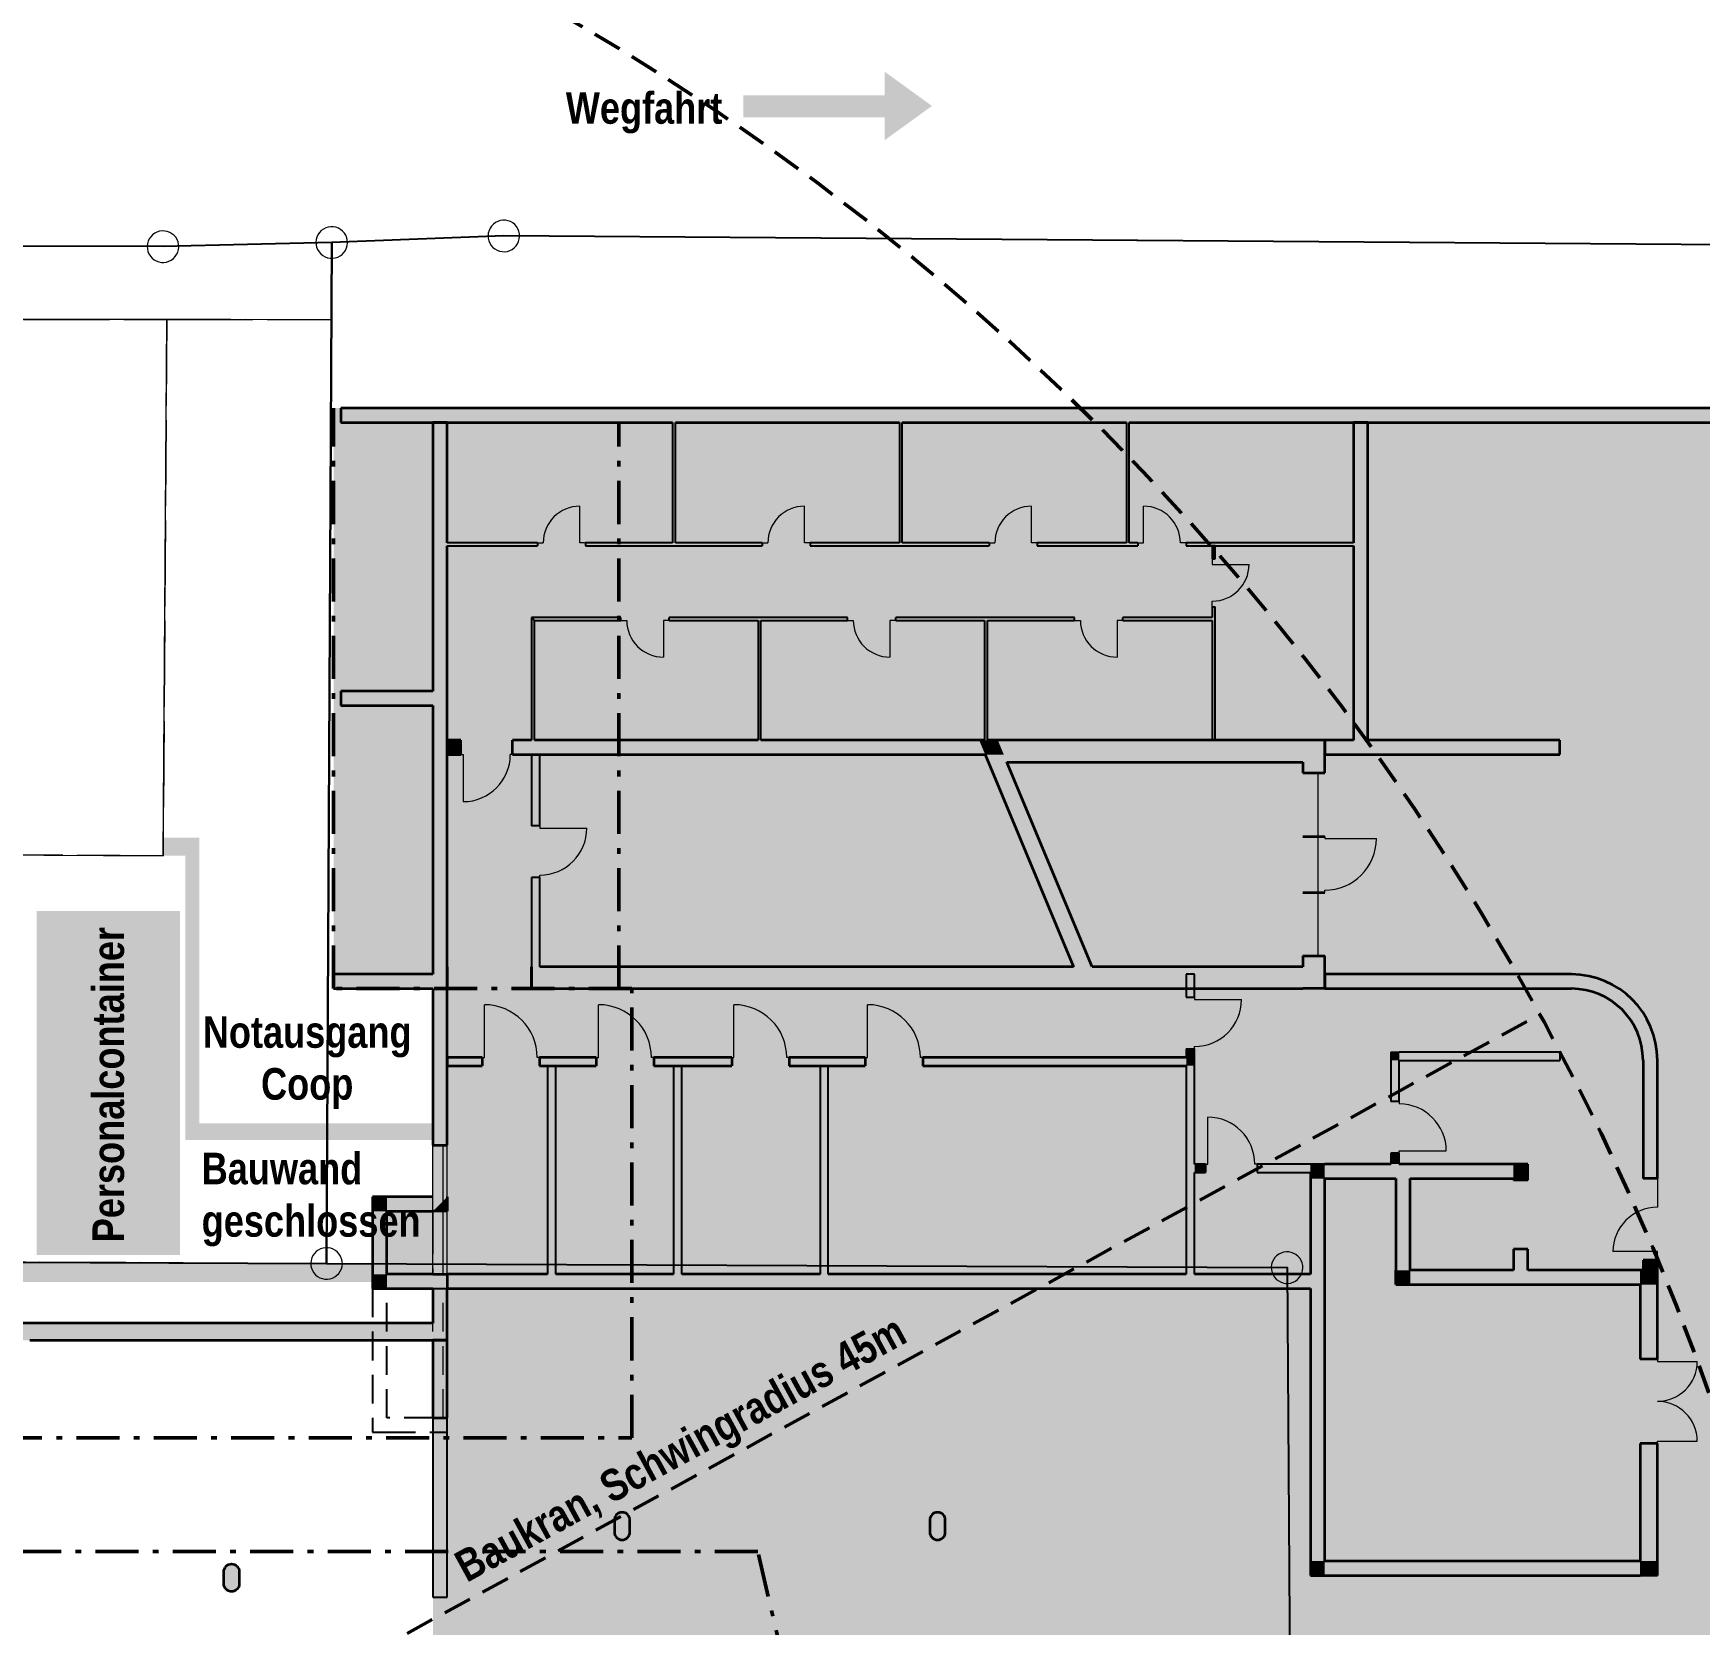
# Model space of a CAD drawing. Header units: metres. Extents: x -163 to 276, y -152 to 153.
# Drawn here: x 3.62 to 32.67, y 2.14 to 29.88 of the extents above; entities that cross this region are included whole.
import ezdxf

# ---------------------------------------------------------------- set-up
doc = ezdxf.new("R2010")
doc.units = ezdxf.units.M
doc.header["$MEASUREMENT"] = 0
for name, pattern in [('Strich 2_1mm', [0.75, 0.5, -0.25]), ('Strich 6_1mm', [1.75, 1.5, -0.25]), ('Strichpunkt 3_1_1mm Achsen', [1.25, 0.75, -0.25, 0, -0.25])]:
    doc.linetypes.add(name, pattern=pattern)
for name, color, linetype in [('000 Kataster', 7, 'Continuous'), ('000-2 Kataster Parzellenpunkte', 7, 'Continuous'), ('000-3 Kataster Parzellengrenzen', 7, 'Continuous'), ('010 Aussenwände', 7, 'Continuous'), ('010 Aussenwände Abbruch', 7, 'Continuous'), ('010 Aussenwände Bauteilschraffuren', 7, 'Continuous'), ('010 Aussenwände Bauteilschraffuren Neu', 7, 'Continuous'), ('010 Aussenwände Neu', 7, 'Continuous'), ('010 Fenster', 7, 'Continuous'), ('010 Fenster Abbruch', 7, 'Continuous'), ('010 Türen', 7, 'Continuous'), ('015 Innenwände', 7, 'Continuous'), ('015 Innenwände Abbruch', 7, 'Continuous'), ('015 Innenwände Bauteilschraffuren', 7, 'Continuous'), ('015 Innenwände Bauteilschraffuren Neu', 7, 'Continuous'), ('015 Innenwände Neu', 7, 'Continuous'), ('020 Stützen', 7, 'Continuous'), ('020 Stützen Bauteilschraffuren', 7, 'Continuous'), ('020 Stützen Bauteilschraffuren Neu', 7, 'Continuous'), ('020 Stützen Neu', 7, 'Continuous'), ('162 Beschriftung Baustelleninstallation Neu', 7, 'Continuous')]:
    doc.layers.add(name, color=color, linetype=linetype)
doc.styles.add('ERSTELLTER_STIL_1', font='ARIALN.TTF')

msp = doc.modelspace()

# ---------------------------------------------------------------- hatches: boundary and pattern name
at = {"layer": '000 Kataster', "linetype": 'Continuous', "lineweight": 13}
msp.add_hatch(color=255, dxfattribs=at).paths.add_polyline_path([(25.828, 8.269), (25.839, 8.328), (25.84, 8.387), (25.832, 8.447), (25.814, 8.504), (25.786, 8.557), (25.751, 8.605), (25.708, 8.647), (25.658, 8.681), (25.604, 8.706), (25.546, 8.722), (25.487, 8.728), (25.427, 8.725), (25.369, 8.711), (25.313, 8.689), (25.263, 8.657), (25.218, 8.618), (25.18, 8.571), (25.15, 8.519), (25.129, 8.463), (25.118, 8.404), (25.117, 8.344), (25.125, 8.285), (25.143, 8.228), (25.17, 8.175), (25.206, 8.127), (25.249, 8.085), (25.298, 8.051), (25.353, 8.026), (25.41, 8.01), (25.47, 8.004), (25.53, 8.007), (25.588, 8.02), (25.643, 8.043), (25.694, 8.075), (25.739, 8.114), (25.777, 8.161), (25.807, 8.213)])
at = {"layer": '010 Aussenwände Bauteilschraffuren', "linetype": 'Continuous', "lineweight": 0, "true_color": 0x000000}
for points in [[(8.98, 23.1), (20.335, 23.1), (20.335, 23.35), (8.98, 23.35)], [(20.335, 23.1), (32.563, 23.1), (32.563, 23.35), (20.335, 23.35)], [(32.563, 23.1), (38.275, 23.1), (38.275, 23.35), (32.563, 23.35)], [(8.98, 18.165), (10.585, 18.165), (10.585, 18.415), (8.98, 18.415)], [(8.852, 13.23), (10.585, 13.23), (10.585, 13.48), (8.852, 13.48)], [(9.785, 9.35), (9.535, 9.6), (9.535, 9.35)], [(9.785, 9.6), (9.535, 9.6), (9.785, 9.35)], [(9.785, 9.35), (10.585, 9.35), (10.585, 9.6), (9.785, 9.6)], [(10.585, 9.35), (10.835, 9.35), (10.835, 9.6)], [(9.785, 8.25), (9.785, 9.35), (9.535, 9.35), (9.535, 8.25)], [(9.785, 8.25), (9.535, 8), (9.785, 8)], [(9.535, 8.25), (9.535, 8), (9.785, 8.25)], [(9.785, 8), (10.835, 8), (10.835, 8.25), (9.785, 8.25)], [(10.835, 7.1), (10.835, 8), (10.585, 8), (10.585, 7.1)]]:
    msp.add_hatch(color=18, dxfattribs=at).paths.add_polyline_path(points)
at = {"layer": '010 Aussenwände Bauteilschraffuren Neu', "linetype": 'Continuous', "lineweight": 0, "true_color": 0x000000}
msp.add_hatch(color=18, dxfattribs=at).paths.add_polyline_path([(-11.53, 7.1), (10.585, 7.1), (10.585, 7.4), (-11.53, 7.4)])
at = {"layer": '015 Innenwände Bauteilschraffuren', "linetype": 'Continuous', "lineweight": 0, "true_color": 0x000000}
for points in [[(10.835, 23.1), (10.585, 23.1), (10.585, 10.5), (10.835, 10.5)], [(14.813, 21), (14.813, 23.1), (14.763, 23.1), (14.763, 21)], [(18.77, 21), (18.77, 23.1), (18.72, 23.1), (18.72, 21)], [(22.728, 21), (22.728, 23.1), (22.678, 23.1), (22.678, 21)], [(26.885, 17.56), (26.885, 23.1), (26.635, 23.1), (26.635, 17.56)], [(10.835, 20.95), (12.409, 20.95), (12.409, 21), (10.835, 21)], [(13.249, 21), (13.249, 20.95), (16.326, 20.95), (16.326, 21)], [(17.166, 21), (17.166, 20.95), (20.284, 20.95), (20.284, 21)], [(21.124, 21), (21.124, 20.95), (22.878, 20.95), (22.878, 21)], [(26.635, 21), (23.718, 21), (23.718, 20.95), (26.635, 20.95)], [(24.225, 20.95), (24.175, 20.95), (24.175, 20.725), (24.225, 20.725)], [(24.175, 19.885), (24.175, 17.56), (24.225, 17.56), (24.225, 19.885)], [(12.355, 19.65), (12.305, 19.7), (12.305, 19.65)], [(12.355, 19.7), (12.305, 19.7), (12.355, 19.65)], [(12.305, 19.65), (12.305, 17.56), (12.355, 17.56), (12.355, 19.65)], [(12.355, 19.65), (13.865, 19.65), (13.865, 19.7), (12.355, 19.7)], [(14.705, 19.65), (17.815, 19.65), (17.815, 19.7), (14.705, 19.7)], [(16.305, 17.56), (16.305, 19.65), (16.255, 19.65), (16.255, 17.56)], [(18.655, 19.65), (21.775, 19.65), (21.775, 19.7), (18.655, 19.7)], [(20.255, 17.56), (20.255, 19.65), (20.205, 19.65), (20.205, 17.56)], [(22.615, 19.65), (24.175, 19.65), (24.175, 19.7), (22.615, 19.7)], [(10.835, 17.56), (10.835, 17.31), (11.075, 17.31), (11.075, 17.56)], [(11.975, 17.56), (11.975, 17.31), (20.215, 17.31), (20.111, 17.56)], [(20.436, 17.56), (20.111, 17.56), (20.215, 17.31)], [(20.215, 17.31), (20.54, 17.31), (20.436, 17.56)], [(25.755, 17.56), (20.436, 17.56), (20.594, 17.18), (25.755, 17.18)], [(25.755, 17.56), (25.755, 17.18), (26.135, 17.56)], [(25.755, 17.18), (26.135, 17.18), (26.135, 17.56)], [(26.135, 17.31), (30.235, 17.31), (30.235, 17.56), (26.135, 17.56)], [(12.45, 17.31), (12.305, 17.31), (12.305, 16.07), (12.45, 16.07)], [(20.215, 17.31), (21.757, 13.61), (22.082, 13.61), (20.54, 17.31)], [(25.755, 16.991), (26.135, 16.991), (26.135, 17.18), (25.755, 17.18)], [(12.45, 15.17), (12.305, 15.17), (12.305, 13.61), (12.45, 13.61)], [(25.755, 13.61), (26.135, 13.61), (26.135, 13.801), (25.755, 13.801)], [(12.305, 13.61), (12.305, 13.23), (12.45, 13.61)], [(14.055, 13.61), (12.45, 13.61), (12.305, 13.23), (14.055, 13.23)], [(14.055, 13.23), (22.082, 13.23), (22.082, 13.61), (14.055, 13.61)], [(25.755, 13.61), (22.082, 13.61), (22.082, 13.23), (25.755, 13.23)], [(23.865, 13.48), (23.72, 13.48), (23.72, 13.08), (23.865, 13.08)], [(25.755, 13.61), (25.755, 13.23), (26.135, 13.23)], [(26.135, 13.61), (25.755, 13.61), (26.135, 13.23)], [(26.135, 13.23), (30.435, 13.23), (30.435, 13.48), (26.135, 13.48)], [(31.935, 11.98, 0.414214), (30.435, 13.48), (30.435, 13.23, -0.414214), (31.685, 11.98)], [(10.835, 11.885), (11.445, 11.885), (11.445, 12.03), (10.835, 12.03)], [(12.445, 12.03), (12.445, 11.885), (13.435, 11.885), (13.435, 12.03)], [(14.435, 12.03), (14.435, 11.885), (15.795, 11.885), (15.795, 12.03)], [(16.795, 12.03), (16.795, 11.885), (18.125, 11.885), (18.125, 12.03)], [(23.72, 12.03), (19.125, 12.03), (19.125, 11.885), (23.72, 11.885)], [(23.72, 12.18), (23.72, 12.03), (23.865, 12.03), (23.865, 12.18)], [(23.865, 11.885), (23.865, 12.03), (23.72, 12.03), (23.72, 11.885)], [(27.435, 12.125), (27.29, 12.125), (27.435, 11.98)], [(27.435, 11.98), (27.29, 12.125), (27.29, 11.98)], [(27.29, 11.98), (27.29, 11.26), (27.435, 11.26), (27.435, 11.98)], [(27.435, 11.98), (30.235, 11.98), (30.235, 12.125), (27.435, 12.125)], [(31.935, 11.98), (31.685, 11.98), (31.685, 9.92), (31.935, 9.92)], [(12.73, 8.25), (12.73, 11.885), (12.585, 11.885), (12.585, 8.25)], [(14.925, 8.25), (14.925, 11.885), (14.78, 11.885), (14.78, 8.25)], [(17.48, 8.25), (17.48, 11.885), (17.335, 11.885), (17.335, 8.25)], [(23.72, 11.885), (23.72, 8.25), (23.865, 8.25), (23.865, 11.885)], [(23.865, 10.025), (24.055, 10.025), (24.055, 10.17), (23.865, 10.17)], [(25.885, 10.17), (24.955, 10.17), (24.955, 10.025), (25.885, 10.025)], [(26.135, 10.17), (25.885, 10.17), (26.135, 9.92)], [(26.135, 9.92), (25.885, 10.17), (25.885, 9.92)], [(26.135, 9.92), (29.425, 9.92), (29.425, 10.17), (26.135, 10.17)], [(27.29, 10.17), (27.435, 10.17), (27.435, 10.36), (27.29, 10.36)], [(29.425, 9.92), (29.675, 10.17), (29.425, 10.17)], [(29.425, 9.92), (29.675, 9.92), (29.675, 10.17)], [(26.135, 3.25), (26.135, 9.92), (25.885, 9.92), (25.885, 3.25)], [(27.625, 8.32), (27.625, 9.92), (27.375, 9.92), (27.375, 8.32)], [(29.425, 9.92), (29.425, 9.89), (29.675, 9.89), (29.675, 9.92)], [(29.425, 8.32), (29.675, 8.32), (29.675, 8.69), (29.425, 8.69)], [(31.685, 8.32), (31.935, 8.32), (31.935, 8.495), (31.685, 8.495)], [(10.835, 8), (25.885, 8), (25.885, 8.25), (10.835, 8.25)], [(27.375, 8.32), (27.375, 8.07), (27.625, 8.32)], [(27.625, 8.32), (27.375, 8.07), (27.625, 8.07)], [(31.635, 8.32), (27.625, 8.32), (27.625, 8.07), (31.635, 8.07)], [(31.635, 8.32), (31.635, 8.07), (31.935, 8.32)], [(31.635, 8.07), (31.935, 8.07), (31.935, 8.32)], [(31.635, 8.07), (31.635, 6.77), (31.935, 6.77), (31.935, 8.07)], [(10.835, 2.62), (10.835, 5.75), (10.585, 5.75), (10.585, 2.62)], [(31.635, 3.25), (31.935, 3.25), (31.935, 5.3), (31.635, 5.3)], [(26.135, 3.25), (25.885, 3), (26.135, 3)], [(25.885, 3.25), (25.885, 3), (26.135, 3.25)], [(31.635, 3.25), (26.135, 3.25), (26.135, 3), (31.635, 3)], [(31.635, 3), (31.935, 3), (31.635, 3.25)], [(31.635, 3.25), (31.935, 3), (31.935, 3.25)]]:
    msp.add_hatch(color=18, dxfattribs=at).paths.add_polyline_path(points)
at = {"layer": '015 Innenwände Bauteilschraffuren Neu', "linetype": 'Continuous', "lineweight": 0, "true_color": 0x000000}
msp.add_hatch(color=18, dxfattribs=at).paths.add_polyline_path([(10.585, 7.1), (10.585, 5.75), (10.835, 5.75), (10.835, 7.1)])
at = {"layer": '020 Stützen Bauteilschraffuren', "linetype": 'Continuous', "lineweight": 0, "true_color": 0x000000}
for points in [[(13.75, 3.755, 0.414214), (13.885, 3.62, 0.414214), (14.02, 3.755), (14.02, 3.965, 0.414214), (13.885, 4.1, 0.414214), (13.75, 3.965)], [(19.25, 3.755, 0.414214), (19.385, 3.62, 0.414214), (19.52, 3.755), (19.52, 3.965, 0.414214), (19.385, 4.1, 0.414214), (19.25, 3.965)]]:
    msp.add_hatch(color=18, dxfattribs=at).paths.add_polyline_path(points)
at = {"layer": '020 Stützen Bauteilschraffuren Neu', "linetype": 'Continuous', "lineweight": 0, "true_color": 0x000000}
msp.add_hatch(color=18, dxfattribs=at).paths.add_polyline_path([(6.94, 3.065), (6.94, 2.855, 0.414214), (7.075, 2.72, 0.414214), (7.21, 2.855), (7.21, 3.065, 0.414214), (7.075, 3.2, 0.414214)])
at = {"layer": '162 Beschriftung Baustelleninstallation Neu', "linetype": 'Continuous', "lineweight": 50, "true_color": 0xdf7100}
for points in [[(18.461, 29.216), (18.461, 28.802), (15.999, 28.802), (15.999, 28.419), (18.461, 28.419), (18.461, 28.02), (19.287, 28.618)], [(6.516, 15.863), (6.516, 10.88), (10.585, 10.88), (10.585, 10.591), (6.268, 10.591), (6.268, 15.547), (5.881, 15.547), (5.881, 15.863)]]:
    msp.add_hatch(color=32, dxfattribs=at).paths.add_polyline_path(points)
at = {"layer": '162 Beschriftung Baustelleninstallation Neu', "linetype": 'Continuous', "lineweight": 0, "true_color": 0x5f5f5f}
msp.add_hatch(color=251, dxfattribs=at).paths.add_polyline_path([(10.585, 23.35), (8.855, 23.35), (8.855, 13.23), (10.585, 13.23), (10.585, 9.6), (9.535, 9.6), (9.535, 8), (10.585, 8), (10.585, -8.25), (12.51, -8.25), (12.51, -9.3), (15.26, -9.3), (15.26, -8.25), (27.635, -8.25), (27.635, -9.3), (30.385, -9.3), (30.385, -8.25), (38.025, -8.25), (43.275, -3), (43.275, 23.35), (40.775, 23.35), (40.775, 24.63), (38.025, 24.63), (38.025, 23.35)])
at = {"layer": '162 Beschriftung Baustelleninstallation Neu', "linetype": 'Continuous', "lineweight": 0, "true_color": 0xbf0000}
msp.add_hatch(color=12, dxfattribs=at).paths.add_polyline_path([(3.678, 8.586), (3.678, 14.586), (6.178, 14.586), (6.178, 8.586)])
at = {"layer": '162 Beschriftung Baustelleninstallation Neu', "linetype": 'Continuous', "lineweight": 0, "true_color": 0x000077}
msp.add_hatch(color=176, dxfattribs=at).paths.add_polyline_path([(-15.506, 8.541), (-15.506, -11.134), (-13.028, -11.802), (-13.028, -11.86), (11.979, -11.86), (11.979, -8.25), (11.505, -8.25), (11.505, -11.465), (-12.793, -11.465), (-15.092, -10.844), (-15.092, 8.114), (9.535, 8.114), (9.535, 8.436)])

# ---------------------------------------------------------------- linework, layer by layer
at = {"layer": '000 Kataster', "color": 251, "linetype": 'Continuous', "lineweight": 13, "true_color": 0x5f5f5f}
msp.add_lwpolyline([(40.241, 26.147), (25.357, 26.25), (11.822, 26.351), (8.821, 26.238), (5.88, 26.165), (-3.545, 26.177), (-16.219, 26.193), (-18.1, 26.191, 0.162937), (-19.261, 25.75, 0.223957), (-19.977, 24.239), (-19.773, 8.583), (-19.544, -7.552, 0.171691), (-18.147, -11.539), (-27.212, -11.056, 0.19894)], format="xyb", dxfattribs=at)
at = {"layer": '000 Kataster', "color": 251, "linetype": 'Strich 6_1mm', "lineweight": 13, "true_color": 0x5f5f5f}
msp.add_lwpolyline([(40.241, 26.147), (25.357, 26.25), (11.822, 26.351), (8.821, 26.238), (5.88, 26.165), (-3.545, 26.177), (-16.219, 26.193, 0.20943), (-17.537, 25.61, 0.107846), (-17.926, 24.939), (-14.461, 24.929), (-3.552, 24.897), (5.947, 24.893), (8.814, 24.892), (8.732, 8.439), (-17.702, 8.553), (-17.451, -7.725, 0.10257), (-17.078, -9.381, 0.102722), (-16.075, -10.751, 0.142534), (-13.451, -11.79), (-12.99, -11.813), (13.532, -11.864), (25.615, -11.887), (35.756, -11.842, 0.17821)], format="xyb", dxfattribs=at)
msp.add_lwpolyline([(-17.926, 24.939), (-18.005, 24.247), (-17.744, 11.278), (-17.702, 8.553), (8.732, 8.439), (8.814, 24.892), (5.947, 24.893), (5.881, 15.547), (-3.479, 15.597), (-3.479, 15.746), (-3.598, 15.747), (-3.729, 15.748), (-3.729, 15.598), (-14.518, 15.589), (-14.461, 24.929)], close=True, dxfattribs=at)
at = {"layer": '000 Kataster', "color": 251, "linetype": 'Continuous', "lineweight": 13, "true_color": 0x5f5f5f}
msp.add_lwpolyline([(5.947, 24.893), (-3.552, 24.897), (-3.553, 24.747), (-3.598, 15.747), (-3.479, 15.746), (-3.479, 15.597), (5.881, 15.547)], close=True, dxfattribs=at)
at = {"layer": '000-2 Kataster Parzellenpunkte', "color": 251, "linetype": 'Continuous', "lineweight": 13, "true_color": 0x5f5f5f}
for points in [[(5.953, 26.43), (5.909, 26.438), (5.863, 26.439), (5.818, 26.433), (5.775, 26.419), (5.735, 26.398), (5.698, 26.371), (5.667, 26.339), (5.641, 26.301), (5.622, 26.26), (5.61, 26.216), (5.605, 26.171), (5.607, 26.126), (5.618, 26.082), (5.635, 26.04), (5.659, 26.001), (5.689, 25.967), (5.724, 25.938), (5.763, 25.916), (5.806, 25.9), (5.851, 25.891), (5.896, 25.89), (5.941, 25.897), (5.984, 25.91), (6.025, 25.931), (6.061, 25.958), (6.093, 25.991), (6.118, 26.028), (6.138, 26.069), (6.15, 26.113), (6.155, 26.158), (6.152, 26.204), (6.142, 26.248), (6.125, 26.29), (6.101, 26.329), (6.071, 26.363), (6.035, 26.391), (5.996, 26.414)], [(8.895, 26.503), (8.85, 26.511), (8.805, 26.512), (8.76, 26.506), (8.716, 26.492), (8.676, 26.472), (8.639, 26.444), (8.608, 26.412), (8.582, 26.374), (8.563, 26.333), (8.551, 26.289), (8.546, 26.244), (8.549, 26.199), (8.559, 26.155), (8.576, 26.113), (8.6, 26.074), (8.63, 26.04), (8.665, 26.011), (8.705, 25.989), (8.747, 25.973), (8.792, 25.964), (8.837, 25.963), (8.882, 25.97), (8.926, 25.984), (8.966, 26.004), (9.002, 26.031), (9.034, 26.064), (9.06, 26.101), (9.079, 26.143), (9.091, 26.186), (9.096, 26.231), (9.093, 26.277), (9.083, 26.321), (9.066, 26.363), (9.042, 26.402), (9.012, 26.436), (8.977, 26.465), (8.937, 26.487)], [(11.896, 26.616), (11.851, 26.625), (11.806, 26.626), (11.761, 26.619), (11.718, 26.606), (11.677, 26.585), (11.641, 26.558), (11.609, 26.525), (11.584, 26.488), (11.564, 26.447), (11.552, 26.403), (11.547, 26.358), (11.55, 26.312), (11.56, 26.268), (11.577, 26.226), (11.601, 26.188), (11.631, 26.153), (11.667, 26.125), (11.706, 26.102), (11.749, 26.086), (11.793, 26.078), (11.839, 26.077), (11.884, 26.083), (11.927, 26.097), (11.967, 26.118), (12.004, 26.145), (12.035, 26.177), (12.061, 26.215), (12.08, 26.256), (12.092, 26.3), (12.097, 26.345), (12.094, 26.39), (12.084, 26.435), (12.067, 26.477), (12.043, 26.515), (12.013, 26.549), (11.978, 26.578), (11.939, 26.601)], [(8.806, 8.704), (8.761, 8.713), (8.716, 8.714), (8.671, 8.707), (8.627, 8.694), (8.587, 8.673), (8.551, 8.646), (8.519, 8.613), (8.493, 8.576), (8.474, 8.535), (8.462, 8.491), (8.457, 8.446), (8.46, 8.4), (8.47, 8.356), (8.487, 8.314), (8.511, 8.275), (8.541, 8.241), (8.576, 8.213), (8.616, 8.19), (8.658, 8.174), (8.703, 8.166), (8.748, 8.165), (8.793, 8.171), (8.837, 8.185), (8.877, 8.205), (8.913, 8.233), (8.945, 8.265), (8.971, 8.303), (8.99, 8.344), (9.002, 8.388), (9.007, 8.433), (9.004, 8.478), (8.994, 8.522), (8.977, 8.564), (8.953, 8.603), (8.923, 8.637), (8.888, 8.666), (8.848, 8.688)], [(25.552, 8.631), (25.508, 8.639), (25.462, 8.64), (25.417, 8.634), (25.374, 8.62), (25.333, 8.6), (25.297, 8.573), (25.265, 8.54), (25.24, 8.502), (25.22, 8.461), (25.208, 8.418), (25.203, 8.372), (25.206, 8.327), (25.216, 8.283), (25.234, 8.241), (25.258, 8.202), (25.287, 8.168), (25.323, 8.139), (25.362, 8.117), (25.405, 8.101), (25.449, 8.092), (25.495, 8.091), (25.54, 8.098), (25.583, 8.112), (25.623, 8.132), (25.66, 8.159), (25.691, 8.192), (25.717, 8.229), (25.736, 8.271), (25.749, 8.314), (25.753, 8.359), (25.751, 8.405), (25.741, 8.449), (25.723, 8.491), (25.699, 8.53), (25.669, 8.564), (25.634, 8.593), (25.595, 8.615)]]:
    msp.add_lwpolyline(points, close=True, dxfattribs=at)
at = {"layer": '000-3 Kataster Parzellengrenzen', "color": 251, "linetype": 'Continuous', "lineweight": 25, "true_color": 0x5f5f5f}
for points in [[(4.914, 30.831), (46.946, 30.544), (46.41, 24.655), (40.241, 26.147), (11.822, 26.351), (8.821, 26.238), (5.88, 26.165), (-3.545, 26.177), (-16.219, 26.193, 0.437108), (-18.005, 24.247), (-19.496, 32.932), (-17.24, 30.958), (1.018, 30.857)], [(25.615, -11.887), (35.756, -11.842, 0.17821), (41.227, -9.201, 0.179379), (43.68, -3.606), (44.524, 5.298), (46.41, 24.655), (40.241, 26.147), (11.822, 26.351), (8.821, 26.238), (8.732, 8.439), (25.478, 8.366)], [(25.615, -11.887), (-12.99, -11.813), (-13.451, -11.79, -0.142534), (-16.075, -10.751, -0.207773), (-17.451, -7.725), (-17.702, 8.553), (-16.189, 8.546), (-3.638, 8.491), (8.732, 8.439), (25.478, 8.366)]]:
    msp.add_lwpolyline(points, format="xyb", close=True, dxfattribs=at)
msp.add_lwpolyline([(-3.638, 8.491), (8.732, 8.439), (8.821, 26.238), (5.88, 26.165), (-3.545, 26.177), (-3.553, 24.747)], close=True, dxfattribs=at)
at = {"layer": '010 Aussenwände', "color": 251, "linetype": 'Continuous', "lineweight": 35, "true_color": 0x5f5f5f}
msp.add_line((10.835, 9.35), (10.585, 9.35), dxfattribs=at)
msp.add_line((10.835, 9.35), (10.585, 9.35), dxfattribs=at)
at = {"layer": '010 Aussenwände', "color": 251, "linetype": 'Continuous', "lineweight": 35, "true_color": 0x5f5f5f, "flags": 128}
for points in [[(20.335, 23.35), (8.98, 23.35)], [(8.98, 23.35), (8.98, 23.1)], [(32.563, 23.35), (20.335, 23.35)], [(38.275, 23.35), (32.563, 23.35)], [(8.98, 23.1), (14.763, 23.1)], [(14.813, 23.1), (18.72, 23.1)], [(18.77, 23.1), (20.335, 23.1)], [(20.335, 23.1), (22.678, 23.1)], [(22.728, 23.1), (32.563, 23.1)], [(32.563, 23.1), (38.275, 23.1)], [(10.585, 18.415), (8.98, 18.415)], [(8.98, 18.415), (8.98, 18.165)], [(8.98, 18.165), (10.585, 18.165)], [(10.585, 13.48), (8.852, 13.48)], [(8.852, 13.48), (8.852, 13.23)], [(8.852, 13.23), (10.585, 13.23)], [(9.535, 9.6), (9.535, 9.35)], [(10.585, 9.6), (9.535, 9.6)], [(10.835, 9.6), (10.835, 9.35)], [(9.535, 9.35), (9.535, 8)], [(9.785, 9.35), (10.585, 9.35)], [(9.785, 8.25), (9.785, 9.35)], [(10.585, 8.25), (9.785, 8.25)], [(10.835, 8.25), (10.835, 8)], [(9.535, 8), (9.785, 8)], [(9.785, 8), (10.585, 8)], [(10.585, 8), (10.585, 7.4)], [(10.835, 7.1), (10.835, 8)], [(10.585, 7.1), (10.835, 7.1)]]:
    msp.add_lwpolyline(points, dxfattribs=at)
at = {"layer": '010 Aussenwände', "color": 251, "linetype": 'Strichpunkt 3_1_1mm Achsen', "lineweight": 13, "true_color": 0x5f5f5f, "flags": 128}
for points in [[(10.585, 9.35), (10.585, 8.25)], [(10.835, 8.25), (10.835, 9.35)], [(10.585, 8.25), (10.835, 8.25)]]:
    msp.add_lwpolyline(points, dxfattribs=at)
at = {"layer": '010 Aussenwände Abbruch', "color": 40, "linetype": 'Strich 2_1mm', "lineweight": 25, "flags": 128}
for points in [[(9.535, 8), (9.785, 8)], [(9.535, 8), (9.535, 5.5)], [(9.785, 5.75), (9.785, 8)], [(10.585, 5.75), (9.785, 5.75)], [(9.535, 5.5), (9.785, 5.5)], [(9.785, 5.5), (10.835, 5.5)]]:
    msp.add_lwpolyline(points, dxfattribs=at)
at = {"layer": '010 Aussenwände Neu', "color": 7, "linetype": 'Continuous', "lineweight": 35, "flags": 128}
for points in [[(10.585, 7.4), (-11.83, 7.4)], [(3.56, 7.1), (10.585, 7.1)]]:
    msp.add_lwpolyline(points, dxfattribs=at)
at = {"layer": '010 Fenster', "color": 251, "linetype": 'Continuous', "lineweight": 13, "true_color": 0x5f5f5f}
for p, q in [((10.585, 8.25), (10.585, 10.5)), ((10.765, 8.25), (10.765, 10.5)), ((10.835, 8.25), (10.835, 10.5))]:
    msp.add_line(p, q, dxfattribs=at)
at = {"layer": '010 Fenster', "color": 251, "linetype": 'Continuous', "lineweight": 35, "true_color": 0x5f5f5f}
for p, q in [((10.585, 10.5), (10.765, 10.5)), ((10.765, 10.5), (10.835, 10.5)), ((10.765, 10.5), (10.835, 10.5)), ((10.585, 8.25), (10.765, 8.25)), ((10.765, 8.25), (10.835, 8.25)), ((10.765, 8.25), (10.835, 8.25))]:
    msp.add_line(p, q, dxfattribs=at)
at = {"layer": '010 Fenster Abbruch', "color": 40, "linetype": 'Strich 2_1mm', "lineweight": 13}
for p, q in [((10.585, 5.75), (10.585, 8)), ((10.765, 5.75), (10.765, 8)), ((10.835, 5.75), (10.835, 8))]:
    msp.add_line(p, q, dxfattribs=at)
at = {"layer": '010 Fenster Abbruch', "color": 40, "linetype": 'Strich 2_1mm', "lineweight": 25}
for p, q in [((10.585, 8), (10.765, 8)), ((10.765, 8), (10.835, 8)), ((10.765, 8), (10.835, 8)), ((10.585, 5.75), (10.765, 5.75)), ((10.765, 5.75), (10.835, 5.75)), ((10.765, 5.75), (10.835, 5.75))]:
    msp.add_line(p, q, dxfattribs=at)
at = {"layer": '010 Türen', "color": 251, "linetype": 'Continuous', "lineweight": 13, "true_color": 0x5f5f5f}
for p, q in [((13.149, 21), (13.149, 21.64)), ((17.066, 21), (17.066, 21.64)), ((21.024, 21), (21.024, 21.64)), ((22.978, 21), (22.978, 21.64)), ((12.409, 21), (12.509, 21)), ((13.249, 21), (13.149, 21)), ((16.326, 21), (16.426, 21)), ((17.166, 21), (17.066, 21)), ((20.284, 21), (20.384, 21)), ((21.124, 21), (21.024, 21)), ((22.878, 21), (22.978, 21)), ((23.718, 21), (23.618, 21)), ((24.175, 20.725), (24.175, 20.625)), ((24.175, 20.625), (24.815, 20.625)), ((24.175, 19.885), (24.175, 19.985)), ((13.865, 19.65), (13.965, 19.65)), ((14.705, 19.65), (14.605, 19.65)), ((14.605, 19.65), (14.605, 19.01)), ((17.815, 19.65), (17.915, 19.65)), ((18.655, 19.65), (18.555, 19.65)), ((18.555, 19.65), (18.555, 19.01)), ((21.775, 19.65), (21.875, 19.65)), ((22.615, 19.65), (22.515, 19.65)), ((22.515, 19.65), (22.515, 19.01)), ((11.075, 17.31), (11.115, 17.31)), ((11.115, 17.31), (11.115, 16.49)), ((11.975, 17.31), (11.935, 17.31)), ((26.015, 16.991), (26.015, 13.801)), ((12.45, 16.07), (12.45, 16.03)), ((12.45, 16.03), (13.27, 16.03)), ((26.135, 15.885), (26.135, 15.845)), ((26.135, 15.845), (27.035, 15.845)), ((12.45, 15.17), (12.45, 15.21)), ((26.135, 14.905), (26.135, 14.945)), ((23.865, 13.08), (23.865, 13.04)), ((11.485, 12.03), (11.485, 12.95)), ((13.475, 12.03), (13.475, 12.95)), ((15.835, 12.03), (15.835, 12.95)), ((18.165, 12.03), (18.165, 12.95)), ((23.865, 13.04), (24.685, 13.04)), ((23.865, 12.18), (23.865, 12.22)), ((11.445, 12.03), (11.485, 12.03)), ((12.445, 12.03), (12.405, 12.03)), ((13.435, 12.03), (13.475, 12.03)), ((14.435, 12.03), (14.395, 12.03)), ((15.795, 12.03), (15.835, 12.03)), ((16.795, 12.03), (16.755, 12.03)), ((18.125, 12.03), (18.165, 12.03)), ((19.125, 12.03), (19.085, 12.03)), ((27.435, 11.26), (27.435, 11.22)), ((24.095, 10.17), (24.095, 10.99)), ((24.055, 10.17), (24.095, 10.17)), ((24.955, 10.17), (24.915, 10.17)), ((27.435, 10.36), (27.435, 10.4)), ((27.435, 10.4), (28.255, 10.4)), ((31.935, 9.92), (31.935, 9.42)), ((31.935, 8.645), (31.16, 8.645)), ((31.935, 8.495), (31.935, 8.645)), ((31.935, 6.77), (31.935, 6.73)), ((31.935, 6.73), (32.63, 6.73)), ((31.935, 5.3), (31.935, 5.34)), ((31.935, 5.34), (32.63, 5.34))]:
    msp.add_line(p, q, dxfattribs=at)
at = {"layer": '010 Türen', "color": 251, "linetype": 'Continuous', "lineweight": 25, "true_color": 0x5f5f5f}
for p, q in [((12.409, 21), (12.409, 20.95)), ((12.409, 21), (12.409, 20.95)), ((13.249, 21), (13.249, 20.95)), ((13.249, 21), (13.249, 20.95)), ((16.326, 21), (16.326, 20.95)), ((16.326, 21), (16.326, 20.95)), ((17.166, 21), (17.166, 20.95)), ((17.166, 21), (17.166, 20.95)), ((20.284, 21), (20.284, 20.95)), ((20.284, 21), (20.284, 20.95)), ((21.124, 21), (21.124, 20.95)), ((21.124, 21), (21.124, 20.95)), ((22.878, 21), (22.878, 20.95)), ((22.878, 21), (22.878, 20.95)), ((23.718, 21), (23.718, 20.95)), ((23.718, 21), (23.718, 20.95)), ((24.175, 20.725), (24.225, 20.725)), ((24.175, 20.725), (24.225, 20.725)), ((24.175, 19.885), (24.225, 19.885)), ((24.175, 19.885), (24.225, 19.885)), ((13.865, 19.65), (13.865, 19.7)), ((13.865, 19.65), (13.865, 19.7)), ((14.705, 19.65), (14.705, 19.7)), ((14.705, 19.65), (14.705, 19.7)), ((17.815, 19.65), (17.815, 19.7)), ((17.815, 19.65), (17.815, 19.7)), ((18.655, 19.65), (18.655, 19.7)), ((18.655, 19.65), (18.655, 19.7)), ((21.775, 19.65), (21.775, 19.7)), ((21.775, 19.65), (21.775, 19.7)), ((22.615, 19.65), (22.615, 19.7)), ((22.615, 19.65), (22.615, 19.7)), ((12.45, 16.07), (12.305, 16.07)), ((12.45, 16.07), (12.305, 16.07)), ((12.45, 15.17), (12.305, 15.17)), ((12.45, 15.17), (12.305, 15.17)), ((23.72, 13.08), (23.865, 13.08)), ((23.72, 13.08), (23.865, 13.08)), ((23.72, 12.18), (23.865, 12.18)), ((23.72, 12.18), (23.865, 12.18)), ((27.435, 11.26), (27.29, 11.26)), ((27.435, 11.26), (27.29, 11.26)), ((24.055, 10.17), (24.055, 10.025)), ((24.055, 10.17), (24.055, 10.025)), ((24.955, 10.17), (24.955, 10.025)), ((24.955, 10.17), (24.955, 10.025)), ((27.435, 10.36), (27.29, 10.36)), ((27.435, 10.36), (27.29, 10.36))]:
    msp.add_line(p, q, dxfattribs=at)
at = {"layer": '010 Türen', "color": 251, "linetype": 'Continuous', "lineweight": 35, "true_color": 0x5f5f5f}
for p, q in [((11.075, 17.31), (11.075, 17.56)), ((11.075, 17.31), (11.075, 17.56)), ((11.975, 17.31), (11.975, 17.56)), ((11.975, 17.31), (11.975, 17.56)), ((25.755, 16.991), (26.015, 16.991)), ((26.015, 16.991), (26.135, 16.991)), ((26.015, 16.991), (26.135, 16.991)), ((25.755, 15.885), (26.135, 15.885)), ((25.755, 15.885), (26.135, 15.885)), ((25.755, 14.905), (26.135, 14.905)), ((25.755, 14.905), (26.135, 14.905)), ((25.755, 13.801), (26.015, 13.801)), ((26.015, 13.801), (26.135, 13.801)), ((26.015, 13.801), (26.135, 13.801)), ((10.835, 13.61), (10.835, 13.23)), ((12.305, 13.61), (12.305, 13.23)), ((11.445, 12.03), (11.445, 11.885)), ((11.445, 12.03), (11.445, 11.885)), ((12.445, 12.03), (12.445, 11.885)), ((12.445, 12.03), (12.445, 11.885)), ((13.435, 12.03), (13.435, 11.885)), ((13.435, 12.03), (13.435, 11.885)), ((14.435, 12.03), (14.435, 11.885)), ((14.435, 12.03), (14.435, 11.885)), ((15.795, 12.03), (15.795, 11.885)), ((15.795, 12.03), (15.795, 11.885)), ((16.795, 12.03), (16.795, 11.885)), ((16.795, 12.03), (16.795, 11.885)), ((18.125, 12.03), (18.125, 11.885)), ((18.125, 12.03), (18.125, 11.885)), ((19.125, 12.03), (19.125, 11.885)), ((19.125, 12.03), (19.125, 11.885)), ((29.675, 9.89), (29.425, 9.89)), ((31.885, 9.92), (31.685, 9.92)), ((31.935, 9.92), (31.885, 9.92)), ((31.935, 9.92), (31.885, 9.92)), ((29.675, 8.69), (29.425, 8.69)), ((31.885, 8.495), (31.685, 8.495)), ((31.935, 8.495), (31.885, 8.495)), ((31.935, 8.495), (31.885, 8.495)), ((31.935, 6.77), (31.635, 6.77)), ((31.935, 6.77), (31.635, 6.77)), ((31.935, 5.3), (31.635, 5.3)), ((31.935, 5.3), (31.635, 5.3))]:
    msp.add_line(p, q, dxfattribs=at)
at = {"layer": '010 Türen', "color": 251, "linetype": 'Continuous', "lineweight": 13, "true_color": 0x5f5f5f}
for centre, radius, start, end in [((13.149, 21), 0.64, 90, 180), ((17.066, 21), 0.64, 90, 180), ((21.024, 21), 0.64, 90, 180), ((22.978, 21), 0.64, 0, 90), ((24.175, 20.625), 0.64, 270, 0), ((14.605, 19.65), 0.64, 180, 270), ((18.555, 19.65), 0.64, 180, 270), ((22.515, 19.65), 0.64, 180, 270), ((11.115, 17.31), 0.82, 270, 0), ((12.45, 16.03), 0.82, 270, 0), ((26.135, 15.845), 0.9, 270, 0), ((11.485, 12.03), 0.92, 0, 90), ((13.475, 12.03), 0.92, 0, 90), ((15.835, 12.03), 0.92, 0, 90), ((18.165, 12.03), 0.92, 0, 90), ((23.865, 13.04), 0.82, 270, 0), ((27.435, 10.4), 0.82, 0, 90), ((24.095, 10.17), 0.82, 0, 90), ((31.935, 8.645), 0.775, 90, 180), ((31.935, 6.73), 0.695, 270, 0), ((31.935, 5.34), 0.695, 0, 90)]:
    msp.add_arc(centre, radius, start, end, dxfattribs=at)
at = {"layer": '015 Innenwände', "color": 251, "linetype": 'Continuous', "lineweight": 25, "true_color": 0x5f5f5f}
for p, q in [((12.409, 21), (12.409, 20.95)), ((13.249, 21), (13.249, 20.95)), ((16.326, 21), (16.326, 20.95)), ((17.166, 21), (17.166, 20.95)), ((20.284, 21), (20.284, 20.95)), ((21.124, 21), (21.124, 20.95)), ((22.878, 21), (22.878, 20.95)), ((23.718, 21), (23.718, 20.95)), ((24.175, 20.725), (24.225, 20.725)), ((24.175, 19.885), (24.225, 19.885)), ((13.865, 19.65), (13.865, 19.7)), ((14.705, 19.65), (14.705, 19.7)), ((17.815, 19.65), (17.815, 19.7)), ((18.655, 19.65), (18.655, 19.7)), ((21.775, 19.65), (21.775, 19.7)), ((22.615, 19.65), (22.615, 19.7)), ((12.45, 16.07), (12.305, 16.07)), ((12.45, 15.17), (12.305, 15.17)), ((23.72, 13.08), (23.865, 13.08)), ((23.72, 12.18), (23.865, 12.18)), ((23.865, 11.885), (23.865, 12.03)), ((27.435, 11.26), (27.29, 11.26)), ((24.055, 10.17), (24.055, 10.025)), ((24.955, 10.17), (24.955, 10.025)), ((27.435, 10.36), (27.29, 10.36))]:
    msp.add_line(p, q, dxfattribs=at)
at = {"layer": '015 Innenwände', "color": 251, "linetype": 'Continuous', "lineweight": 35, "true_color": 0x5f5f5f}
for p, q in [((11.075, 17.31), (11.075, 17.56)), ((11.975, 17.31), (11.975, 17.56)), ((25.755, 16.991), (26.015, 16.991)), ((26.015, 16.991), (26.135, 16.991)), ((25.755, 13.801), (26.015, 13.801)), ((26.015, 13.801), (26.135, 13.801)), ((10.835, 13.61), (10.835, 13.23)), ((12.305, 13.61), (12.305, 13.23)), ((11.445, 12.03), (11.445, 11.885)), ((12.445, 12.03), (12.445, 11.885)), ((13.435, 12.03), (13.435, 11.885)), ((14.435, 12.03), (14.435, 11.885)), ((15.795, 12.03), (15.795, 11.885)), ((16.795, 12.03), (16.795, 11.885)), ((18.125, 12.03), (18.125, 11.885)), ((19.125, 12.03), (19.125, 11.885)), ((10.585, 10.5), (10.765, 10.5)), ((10.765, 10.5), (10.835, 10.5)), ((29.675, 9.89), (29.425, 9.89)), ((31.885, 9.92), (31.685, 9.92)), ((31.935, 9.92), (31.885, 9.92)), ((29.675, 8.69), (29.425, 8.69)), ((31.885, 8.495), (31.685, 8.495)), ((31.935, 8.495), (31.885, 8.495)), ((10.585, 8.25), (10.765, 8.25)), ((10.765, 8.25), (10.835, 8.25)), ((31.935, 6.77), (31.635, 6.77)), ((31.935, 5.3), (31.635, 5.3))]:
    msp.add_line(p, q, dxfattribs=at)
at = {"layer": '015 Innenwände', "color": 251, "linetype": 'Continuous', "lineweight": 35, "true_color": 0x5f5f5f, "flags": 128}
for points in [[(10.835, 23.1), (10.585, 23.1)], [(10.585, 23.1), (10.585, 18.415)], [(10.835, 21), (10.835, 23.1)], [(26.885, 23.1), (26.635, 23.1)], [(26.635, 23.1), (26.635, 21)], [(26.885, 17.56), (26.885, 23.1)], [(10.835, 10.5), (10.835, 20.95)], [(26.635, 20.95), (26.635, 17.56)], [(10.585, 18.165), (10.585, 13.48)], [(11.075, 17.56), (10.835, 17.56)], [(10.835, 17.56), (10.835, 17.31)], [(12.305, 17.56), (11.975, 17.56)], [(16.255, 17.56), (12.355, 17.56)], [(20.111, 17.56), (16.305, 17.56)], [(20.205, 17.56), (20.111, 17.56)], [(20.436, 17.56), (20.255, 17.56)], [(25.755, 17.56), (20.436, 17.56)], [(26.135, 17.56), (25.755, 17.56)], [(26.135, 16.991), (26.135, 17.56)], [(26.635, 17.56), (26.135, 17.56)], [(26.135, 17.56), (26.135, 17.31)], [(30.235, 17.56), (26.885, 17.56)], [(30.235, 17.31), (30.235, 17.56)], [(10.835, 17.31), (11.075, 17.31)], [(11.975, 17.31), (20.215, 17.31)], [(20.215, 17.31), (21.757, 13.61)], [(22.082, 13.61), (20.594, 17.18)], [(20.594, 17.18), (25.755, 17.18)], [(25.755, 17.18), (25.755, 16.991)], [(26.135, 17.31), (30.235, 17.31)], [(25.755, 13.801), (25.755, 13.61)], [(26.135, 13.23), (26.135, 13.801)], [(12.305, 13.23), (12.305, 13.61)], [(14.055, 13.61), (12.45, 13.61)], [(21.757, 13.61), (14.055, 13.61)], [(25.755, 13.61), (22.082, 13.61)], [(30.435, 13.48), (26.135, 13.48)], [(26.135, 13.48), (26.135, 13.23)], [(10.585, 13.23), (10.585, 10.5)], [(12.305, 13.23), (14.055, 13.23)], [(14.055, 13.23), (22.082, 13.23)], [(22.082, 13.23), (25.755, 13.23)], [(26.135, 13.23), (25.755, 13.23)], [(26.135, 13.23), (30.435, 13.23)], [(11.445, 12.03), (10.835, 12.03)], [(10.835, 12.03), (10.835, 11.885)], [(13.435, 12.03), (12.445, 12.03)], [(15.795, 12.03), (14.435, 12.03)], [(18.125, 12.03), (16.795, 12.03)], [(23.72, 12.03), (19.125, 12.03)], [(31.685, 11.98), (31.685, 9.92)], [(31.935, 9.92), (31.935, 11.98)], [(10.835, 11.885), (11.445, 11.885)], [(12.445, 11.885), (13.435, 11.885)], [(14.435, 11.885), (15.795, 11.885)], [(16.795, 11.885), (18.125, 11.885)], [(19.125, 11.885), (23.72, 11.885)], [(25.885, 10.17), (26.135, 10.17)], [(27.29, 10.17), (26.135, 10.17)], [(29.425, 10.17), (27.435, 10.17)], [(29.675, 10.17), (29.425, 10.17)], [(29.675, 9.89), (29.675, 10.17)], [(25.885, 10.025), (25.885, 8.25)], [(26.135, 3.25), (26.135, 9.92)], [(26.135, 9.92), (27.375, 9.92)], [(27.375, 9.92), (27.375, 8.32)], [(27.625, 8.32), (27.625, 9.92)], [(27.625, 9.92), (29.425, 9.92)], [(29.425, 9.92), (29.425, 9.89)], [(29.425, 8.69), (29.425, 8.32)], [(29.675, 8.32), (29.675, 8.69)], [(31.685, 8.495), (31.685, 8.32)], [(31.935, 8.32), (31.935, 8.495)], [(12.585, 8.25), (10.835, 8.25)], [(10.835, 8.25), (10.835, 8)], [(14.78, 8.25), (12.73, 8.25)], [(17.335, 8.25), (14.925, 8.25)], [(23.72, 8.25), (17.48, 8.25)], [(25.885, 8.25), (23.865, 8.25)], [(27.375, 8.07), (27.375, 8.32)], [(29.425, 8.32), (27.625, 8.32)], [(31.635, 8.32), (29.675, 8.32)], [(31.935, 8.32), (31.635, 8.32)], [(31.685, 8.32), (31.935, 8.32)], [(31.935, 6.77), (31.935, 8.32)], [(10.835, 8), (25.885, 8)], [(25.885, 8), (25.885, 3)], [(27.375, 8.07), (31.635, 8.07)], [(31.635, 8.07), (31.635, 6.77)], [(31.635, 5.3), (31.635, 3.25)], [(31.935, 3), (31.935, 5.3)], [(31.635, 3.25), (26.135, 3.25)], [(25.885, 3), (26.135, 3)], [(26.135, 3), (31.635, 3)], [(31.935, 3), (31.635, 3)]]:
    msp.add_lwpolyline(points, dxfattribs=at)
at = {"layer": '015 Innenwände', "color": 251, "linetype": 'Continuous', "lineweight": 25, "true_color": 0x5f5f5f, "flags": 128}
for points in [[(14.763, 23.1), (14.763, 21)], [(14.813, 21), (14.813, 23.1)], [(18.72, 23.1), (18.72, 21)], [(18.77, 21), (18.77, 23.1)], [(22.678, 23.1), (22.678, 21)], [(22.728, 21), (22.728, 23.1)], [(12.409, 21), (10.835, 21)], [(10.835, 20.95), (12.409, 20.95)], [(14.763, 21), (13.249, 21)], [(13.249, 20.95), (16.326, 20.95)], [(16.326, 21), (14.813, 21)], [(18.72, 21), (17.166, 21)], [(17.166, 20.95), (20.284, 20.95)], [(20.284, 21), (18.77, 21)], [(22.678, 21), (21.124, 21)], [(21.124, 20.95), (22.878, 20.95)], [(22.878, 21), (22.728, 21)], [(26.635, 21), (23.718, 21)], [(23.718, 20.95), (26.635, 20.95)], [(24.225, 20.95), (24.175, 20.95)], [(24.175, 20.95), (24.175, 20.725)], [(24.225, 20.725), (24.225, 20.95)], [(24.175, 19.885), (24.175, 19.7)], [(24.225, 17.56), (24.225, 19.885)], [(12.305, 19.7), (12.305, 19.65)], [(13.865, 19.7), (12.305, 19.7)], [(12.305, 19.65), (12.305, 17.56)], [(12.355, 19.65), (13.865, 19.65)], [(12.355, 17.56), (12.355, 19.65)], [(17.815, 19.7), (14.705, 19.7)], [(14.705, 19.65), (16.255, 19.65)], [(16.255, 19.65), (16.255, 17.56)], [(16.305, 19.65), (17.815, 19.65)], [(16.305, 17.56), (16.305, 19.65)], [(21.775, 19.7), (18.655, 19.7)], [(18.655, 19.65), (20.205, 19.65)], [(20.205, 19.65), (20.205, 17.56)], [(20.255, 19.65), (21.775, 19.65)], [(20.255, 17.56), (20.255, 19.65)], [(24.175, 19.7), (22.615, 19.7)], [(22.615, 19.65), (24.175, 19.65)], [(24.175, 19.65), (24.175, 17.56)], [(24.175, 17.56), (24.225, 17.56)], [(12.305, 17.31), (12.45, 17.31)], [(12.305, 17.31), (12.305, 16.07)], [(12.45, 16.07), (12.45, 17.31)], [(12.305, 15.17), (12.305, 13.61)], [(12.45, 13.61), (12.45, 15.17)], [(23.865, 13.48), (23.72, 13.48)], [(23.72, 13.48), (23.72, 13.08)], [(23.865, 13.08), (23.865, 13.48)], [(23.72, 12.18), (23.72, 12.03)], [(23.865, 10.17), (23.865, 12.18)], [(27.29, 12.125), (27.435, 12.125)], [(27.29, 12.125), (27.29, 11.26)], [(30.235, 12.125), (27.435, 12.125)], [(27.435, 11.26), (27.435, 11.98)], [(27.435, 11.98), (30.235, 11.98)], [(30.235, 12.125), (30.235, 11.98)], [(12.73, 11.885), (12.585, 11.885)], [(12.585, 11.885), (12.585, 8.25)], [(12.73, 8.25), (12.73, 11.885)], [(14.925, 11.885), (14.78, 11.885)], [(14.78, 11.885), (14.78, 8.25)], [(14.925, 8.25), (14.925, 11.885)], [(17.48, 11.885), (17.335, 11.885)], [(17.335, 11.885), (17.335, 8.25)], [(17.48, 8.25), (17.48, 11.885)], [(23.72, 11.885), (23.72, 8.25)], [(24.055, 10.17), (23.865, 10.17)], [(25.885, 10.17), (24.955, 10.17)], [(27.29, 10.36), (27.29, 10.17)], [(27.435, 10.17), (27.435, 10.36)], [(23.865, 8.25), (23.865, 10.025)], [(23.865, 10.025), (24.055, 10.025)], [(24.955, 10.025), (25.885, 10.025)], [(10.835, 5.75), (10.585, 5.75)], [(10.585, 5.75), (10.585, 2.62)], [(10.835, 2.62), (10.835, 5.75)], [(10.585, 2.62), (10.835, 2.62)]]:
    msp.add_lwpolyline(points, dxfattribs=at)
at = {"layer": '015 Innenwände', "color": 251, "linetype": 'Continuous', "lineweight": 35, "true_color": 0x5f5f5f}
for radius in [1.5, 1.25]:
    msp.add_arc((30.435, 11.98), radius, 0, 90, dxfattribs=at)
at = {"layer": '015 Innenwände Abbruch', "color": 40, "linetype": 'Strich 2_1mm', "lineweight": 25}
for p, q in [((10.585, 8), (10.765, 8)), ((10.765, 8), (10.835, 8)), ((10.585, 5.75), (10.765, 5.75)), ((10.765, 5.75), (10.835, 5.75))]:
    msp.add_line(p, q, dxfattribs=at)
at = {"layer": '015 Innenwände Abbruch', "color": 40, "linetype": 'Strich 2_1mm', "lineweight": 25, "flags": 128}
msp.add_lwpolyline([(10.835, 5.5), (10.835, 5.75)], dxfattribs=at)
at = {"layer": '015 Innenwände Neu', "color": 7, "linetype": 'Continuous', "lineweight": 35, "flags": 128}
for points in [[(10.585, 7.1), (10.585, 5.75)], [(10.835, 7.1), (10.585, 7.1)], [(10.835, 5.75), (10.835, 7.1)], [(10.585, 5.75), (10.835, 5.75)]]:
    msp.add_lwpolyline(points, dxfattribs=at)
at = {"layer": '020 Stützen', "color": 251, "linetype": 'Continuous', "lineweight": 35, "true_color": 0x5f5f5f, "flags": 128}
for points in [[(13.75, 3.755, 0.414214), (13.885, 3.62, 0.414214), (14.02, 3.755), (14.02, 3.965, 0.414214), (13.885, 4.1, 0.414214), (13.75, 3.965)], [(19.25, 3.755, 0.414214), (19.385, 3.62, 0.414214), (19.52, 3.755), (19.52, 3.965, 0.414214), (19.385, 4.1, 0.414214), (19.25, 3.965)]]:
    msp.add_lwpolyline(points, format="xyb", close=True, dxfattribs=at)
at = {"layer": '020 Stützen Neu', "color": 7, "linetype": 'Continuous', "lineweight": 35, "flags": 128}
msp.add_lwpolyline([(6.94, 3.065, -0.414214), (7.075, 3.2, -0.414214), (7.21, 3.065), (7.21, 2.855, -0.414214), (7.075, 2.72, -0.414214), (6.94, 2.855)], format="xyb", close=True, dxfattribs=at)
at = {"layer": '162 Beschriftung Baustelleninstallation Neu', "color": 7, "linetype": 'Strichpunkt 3_1_1mm Achsen', "lineweight": 50}
for points in [[(-7.78, 3.43), (-7.78, 5.4), (14.055, 5.4), (14.055, 13.23), (8.855, 13.23), (8.855, 23.35)], [(13.825, 13.23), (13.825, 23.1)]]:
    msp.add_lwpolyline(points, dxfattribs=at)
at = {"layer": '162 Beschriftung Baustelleninstallation Neu', "color": 1, "linetype": 'Strich 2_1mm', "lineweight": 50}
msp.add_lwpolyline([(-9.61, -8.8), (29.879, 12.779)], dxfattribs=at)
at = {"layer": '162 Beschriftung Baustelleninstallation Neu', "color": 7, "linetype": 'Strichpunkt 3_1_1mm Achsen', "lineweight": 50}
msp.add_lwpolyline([(-14.49, -7.89), (18.864, -7.89), (16.252, 3.42), (-14.49, 3.42)], close=True, dxfattribs=at)
at = {"layer": '162 Beschriftung Baustelleninstallation Neu', "color": 1, "linetype": 'Strich 2_1mm', "lineweight": 50}
msp.add_circle((-9.61, -8.8), 45, dxfattribs=at)

# ---------------------------------------------------------------- texts
at = {"layer": '162 Beschriftung Baustelleninstallation Neu', "color": 32, "linetype": 'Continuous', "lineweight": 50, "true_color": 0xdf7100, "insert": (12.903, 28.498), "char_height": 0.55, "attachment_point": 4, "style": 'ERSTELLTER_STIL_1'}
msp.add_mtext('\\A1;{\\pql;\\fArial Narrow|b1|i0|c0|p0;\\W1.000000;Wegfahrt}', dxfattribs=at)
at = {"layer": '162 Beschriftung Baustelleninstallation Neu', "color": 1, "linetype": 'Continuous', "lineweight": 13, "char_height": 0.55, "attachment_point": 4, "style": 'ERSTELLTER_STIL_1'}
for s, insert, rotation in [('\\A1;{\\pql;\\fArial Narrow|b1|i0|c0|p0;\\W1.000000;Personalcontainer}', (4.929, 8.808), 90), ('\\A1;{\\pql;\\fArial Narrow|b1|i0|c0|p0;\\W1.000000;Baukran, Schwingradius 45m}', (11.085, 3.036), 28.6552)]:
    msp.add_mtext(s, dxfattribs=dict(at, insert=insert, rotation=rotation))
at = {"layer": '162 Beschriftung Baustelleninstallation Neu', "color": 32, "linetype": 'Continuous', "lineweight": 50, "true_color": 0xdf7100, "char_height": 0.55, "style": 'ERSTELLTER_STIL_1'}
for s, insert, attachment_point, line_spacing_factor in [('\\A1;{\\pqc;\\fArial Narrow|b1|i0|c0|p0;\\W1.000000;Notausgang\\P\\pqc;\\fArial Narrow|b1|i0|c0|p0;\\W1.000000;Coop}', (8.394, 11.939), 5, 0.986324), ('\\A1;{\\pql;\\fArial Narrow|b1|i0|c0|p0;\\W1.000000;Bauwand\\P\\pql;\\fArial Narrow|b1|i0|c0|p0;\\W1.000000;geschlossen}', (6.554, 10.369), 1, 0.996233)]:
    msp.add_mtext(s, dxfattribs=dict(at, insert=insert, attachment_point=attachment_point, line_spacing_factor=line_spacing_factor))

doc.saveas('drawing.dxf')
